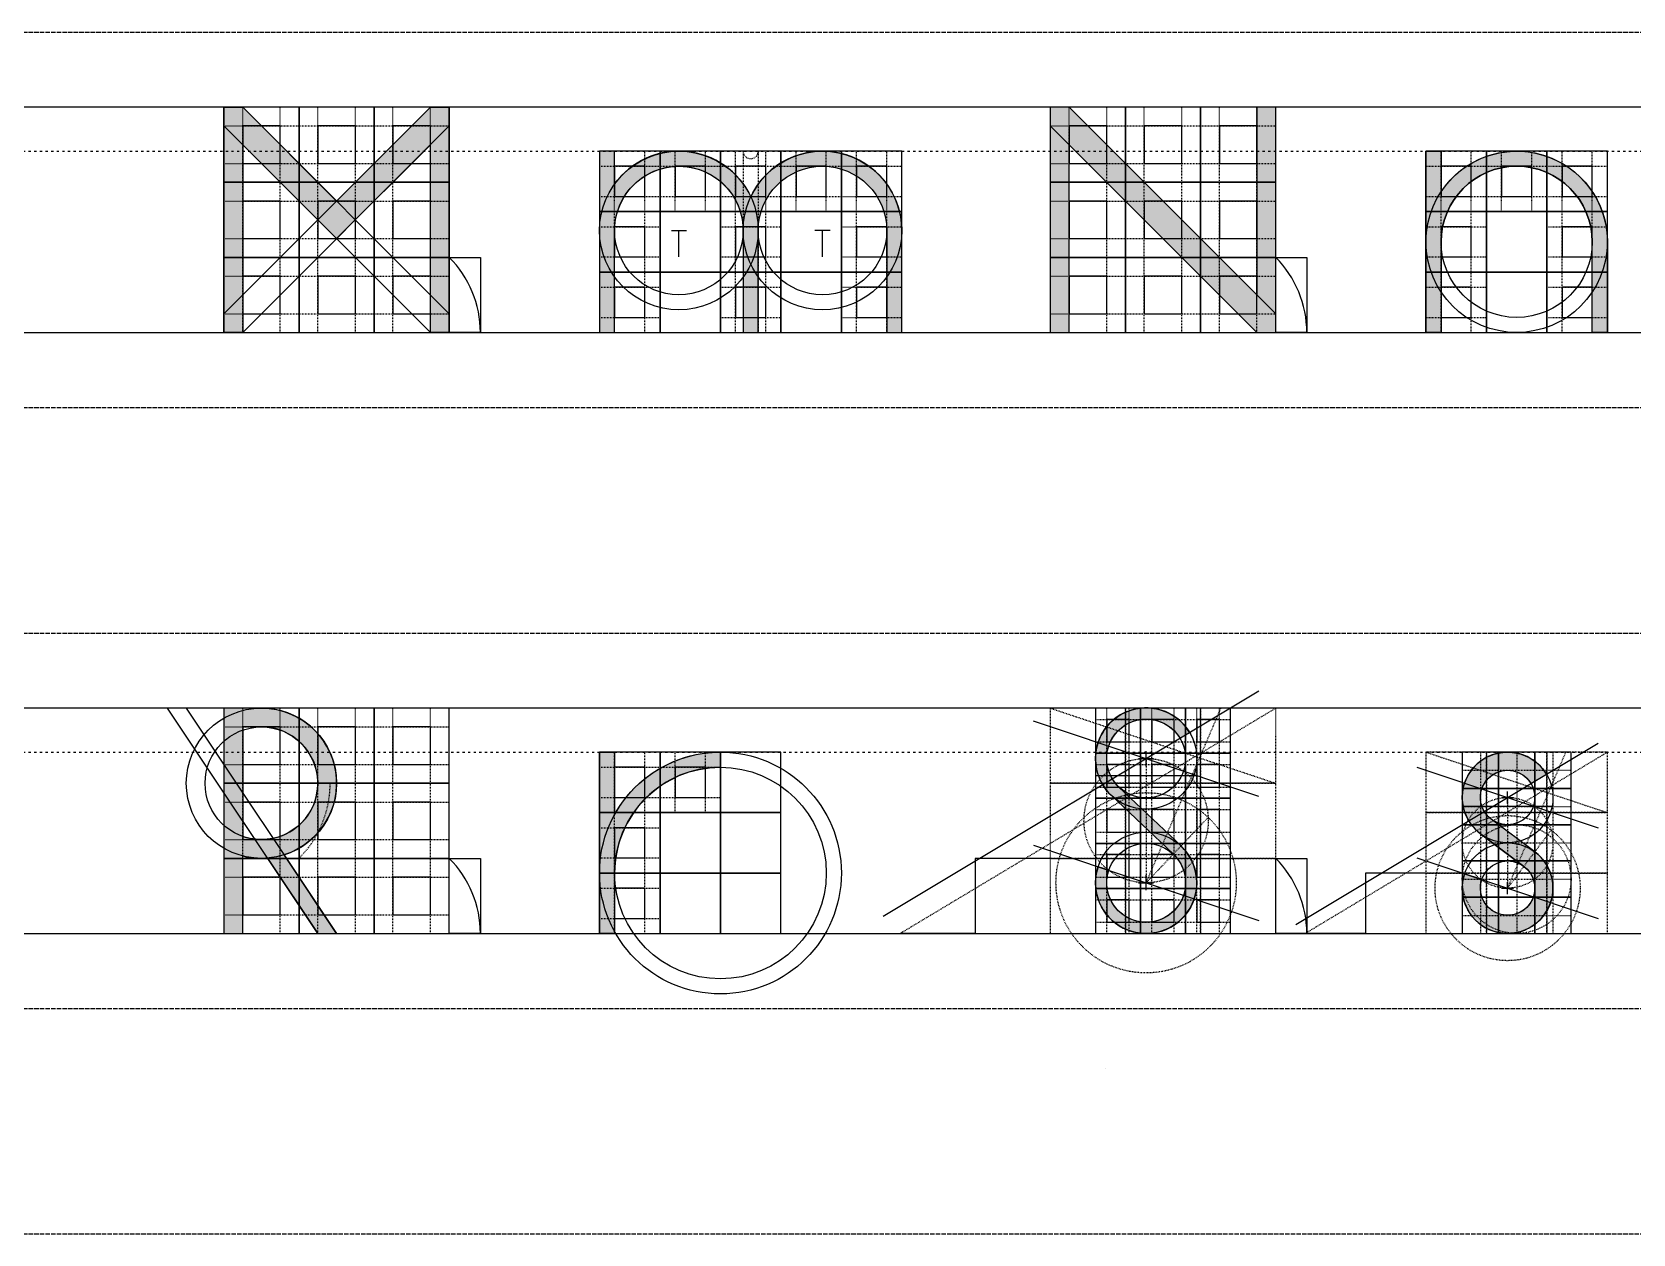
# Model space of a CAD drawing. Header units: millimetres. Extents: x -19 to 3010, y -292 to 470.
# Drawn here: x 2669.5 to 2882.6, y 120 to 280 of the extents above; entities that cross this region are included whole.
import ezdxf

# ---------------------------------------------------------------- set-up
doc = ezdxf.new("R2010")
doc.units = ezdxf.units.MM
for name, pattern in [('ACAD_ISO02W100', [15, 12, -3]), ('ACAD_ISO03W100', [30, 12, -18]), ('ACAD_ISO07W100', [3, 0, -3])]:
    doc.linetypes.add(name, pattern=pattern)
for name, color, linetype in [('GUIDES', 252, 'Continuous'), ('guides_minor', 12, 'Continuous'), ('Lettering', 7, 'Continuous'), ('LINES', 252, 'Continuous'), ('Outlines', 5, 'Continuous')]:
    doc.layers.add(name, color=color, linetype=linetype)

msp = doc.modelspace()

# ---------------------------------------------------------------- hatches: boundary and pattern name
at = {"layer": 'Lettering'}
h = msp.add_hatch(color=256, dxfattribs=at)
h.dxf.hatch_style = 1
h.paths.add_polyline_path([(2695, 240), (2695, 270), (2697.5, 270), (2710, 257.5), (2722.5, 270), (2725, 270), (2725, 240), (2722.5, 240), (2722.5, 265), (2710, 252.5), (2697.5, 265), (2697.5, 240)])
h = msp.add_hatch(color=256, dxfattribs=at)
h.dxf.hatch_style = 1
h.paths.add_polyline_path([(2805, 270), (2805, 240), (2807.5, 240), (2807.5, 265), (2832.5, 240), (2835, 240), (2835, 270), (2832.5, 270), (2832.5, 245), (2807.5, 270)])
h = msp.add_hatch(color=256, dxfattribs=at)
h.dxf.hatch_style = 1
edge = h.paths.add_edge_path()
edge.add_line((2766.124368670764, 240), (2766.124368670764, 253.5799512883493))
edge.add_arc((2774.674708370836, 253.5799512883493), 8.550339700071618, 0, 180, ccw=False)
edge.add_line((2783.225048070907, 253.5799512883493), (2783.225048070907, 240))
edge.add_line((2783.225048070907, 240), (2785.236892706218, 240))
edge.add_line((2785.236892706218, 240), (2785.236892706218, 253.579951288349))
edge.add_arc((2774.674708370836, 253.579951288349), 10.56218433538197, 1.541768203622655e-13, 154.6230664748488)
edge.add_arc((2755.573785999189, 253.5543132748249), 10.58663708639162, 25.46776693082233, 143.9739695155362)
edge.add_line((2747.011844635311, 259.780872909203), (2747.011844635311, 264.142135623731))
edge.add_line((2747.011844635311, 264.142135623731), (2745, 264.142135623731))
edge.add_line((2745, 264.142135623731), (2745, 240))
edge.add_line((2745, 240), (2747.011844635311, 240))
edge.add_line((2747.011844635311, 240), (2747.011844635311, 253.5799512883487))
edge.add_arc((2755.562184335382, 253.579951288349), 8.550339700071163, 1.8758328224066645e-12, 180.0000000000019, ccw=False)
edge.add_line((2764.112524035453, 253.5799512883493), (2764.112524035454, 240))
edge.add_line((2764.112524035454, 240), (2766.124368670764, 240))
h = msp.add_hatch(color=256, dxfattribs=at)
h.dxf.hatch_style = 1
edge = h.paths.add_edge_path()
edge.add_line((2855, 264.142135623731), (2857.011844635311, 264.142135623731))
edge.add_line((2857.011844635311, 264.142135623731), (2857.011844635311, 258.743601603681))
edge.add_arc((2867.071067811865, 252.0710678118647), 12.07106781186538, 3.808509063674137e-12, 146.4426902380755, ccw=False)
edge.add_line((2879.142135623731, 252.0710678118655), (2879.142135623731, 240))
edge.add_line((2879.142135623731, 240), (2877.13029098842, 240))
edge.add_line((2877.13029098842, 240), (2877.13029098842, 252.0710678118655))
edge.add_arc((2867.071067811865, 252.0710678118655), 10.0592231765545, 1.618856613803749e-13, 180)
edge.add_line((2857.011844635311, 252.0710678118655), (2857.011844635311, 240))
edge.add_line((2857.011844635311, 240), (2855, 240))
edge.add_line((2855, 240), (2855, 264.142135623731))
h = msp.add_hatch(color=256, dxfattribs=at)
h.dxf.hatch_style = 1
edge = h.paths.add_edge_path(flags=16)
edge.add_line((2700, 187.5), (2697.5, 187.5))
edge.add_line((2697.5, 187.5), (2697.5, 172.9289321881345))
edge.add_arc((2700, 180), 7.500000000000001, 250.5287793655093, 450)
edge = h.paths.add_edge_path()
edge.add_line((2710, 160), (2703.02169479252, 170.4674578112206))
edge.add_arc((2700, 179.9999999999999), 9.999999999999954, 287.5879537739938, 450)
edge.add_line((2700, 190), (2695, 190))
edge.add_line((2695, 190), (2695, 160))
edge.add_line((2695, 160), (2697.5, 160))
edge.add_line((2697.5, 160), (2697.5, 170.3175416344815))
edge.add_arc((2699.978605890624, 179.8748178298263), 9.873450026973323, 255.4610873460441, 274.8250421587509)
edge.add_line((2700.809095051731, 170.0363574224037), (2707.5, 160))
edge.add_line((2707.5, 160), (2710, 160))
h = msp.add_hatch(color=256, dxfattribs=at)
h.dxf.hatch_style = 1
edge = h.paths.add_edge_path()
edge.add_arc((2817.75, 166.7500000000002), 6.749999999999949, 161.5650511770765, 406.5050576586522)
edge.add_line((2822.39596115977, 171.6466871353918), (2814.136474653512, 179.4832616288626))
edge.add_arc((2817.75, 183.2917960675009), 5.250000000000335, 30.963756532074115, 226.5050576586579, ccw=False)
edge.add_line((2822.251837859991, 185.9928987834957), (2823.53807724856, 186.7646424166366))
edge.add_arc((2817.75, 183.2917960675009), 6.749999999999897, 30.96375653207323, 226.5043104904205)
edge.add_line((2813.103974985152, 178.3951695183946), (2821.334830284957, 170.5855562605782))
edge.add_arc((2817.75000000001, 166.7499999999599), 5.250000000022855, -198.43494882330617, 46.93521953455962, ccw=False)
edge.add_line((2812.769412685234, 168.4101957715889), (2811.346387738159, 168.884537420614))
h = msp.add_hatch(color=256, dxfattribs=at)
h.dxf.hatch_style = 1
edge = h.paths.add_edge_path()
edge.add_line((2747.011844635311, 160), (2745, 160))
edge.add_line((2745, 160), (2745, 184.142135623731))
edge.add_line((2745, 184.142135623731), (2747.011844635311, 184.142135623731))
edge.add_line((2747.011844635311, 184.142135623731), (2747.011844635311, 175.8392193089589))
edge.add_arc((2761.094757082487, 168.0473785412448), 16.0947570824862, 89.99999999999841, 151.0449756281452, ccw=False)
edge.add_line((2761.094757082487, 184.142135623731), (2761.094757082487, 182.1302909884203))
edge.add_arc((2761.094757082487, 168.0473785412441), 14.08291244717617, 89.99999999999815, 180.0000000000016)
edge.add_line((2747.011844635311, 168.0473785412437), (2747.011844635311, 160))
h = msp.add_hatch(color=256, dxfattribs=at)
h.dxf.hatch_style = 1
edge = h.paths.add_edge_path()
edge.add_arc((2865.863961030679, 166.0355339059327), 6.035533905932616, 161.5650511770776, 413.1301023541546)
edge.add_line((2869.485281374239, 170.8639610306789), (2863.691168824543, 175.2095454429505))
edge.add_arc((2865.863961030679, 178.1066017177982), 3.621320343559646, 30.963756532073376, 233.1301023541553, ccw=False)
edge.add_line((2868.96921760702, 179.9697556636031), (2871.039388657915, 181.2118582941396))
edge.add_arc((2865.863961030679, 178.1066017177982), 6.035533905932724, 30.96375653207363, 233.130102354156)
edge.add_line((2862.242640687119, 173.2781745930521), (2868.036753236815, 168.9325901807805))
edge.add_arc((2865.863961030679, 166.0355339059327), 3.621320343559664, -198.43494882292157, 53.13010235415538, ccw=False)
edge.add_line((2862.428474903853, 167.1806959482079), (2860.138150819303, 167.9441373097247))

# ---------------------------------------------------------------- linework, layer by layer
at = {"layer": 'GUIDES', "linetype": 'ACAD_ISO02W100', "ltscale": 0.005}
for p, q in [((2697.5, 260), (2697.5, 270)), ((2702.5, 260), (2702.5, 270)), ((2707.5, 260), (2707.5, 270)), ((2712.5, 260), (2712.5, 270)), ((2717.5, 260), (2717.5, 270)), ((2722.5, 260), (2722.5, 270)), ((2807.5, 260), (2807.5, 270)), ((2812.5, 260), (2812.5, 270)), ((2817.5, 260), (2817.5, 270)), ((2822.5, 260), (2822.5, 270)), ((2827.5, 260), (2827.5, 270)), ((2832.5, 260), (2832.5, 270)), ((2695, 267.5), (2705, 267.5)), ((2705, 267.5), (2715, 267.5)), ((2715, 267.5), (2725, 267.5)), ((2805, 267.5), (2815, 267.5)), ((2815, 267.5), (2825, 267.5)), ((2825, 267.5), (2835, 267.5)), ((2695, 262.5), (2705, 262.5)), ((2705, 262.5), (2715, 262.5)), ((2715, 262.5), (2725, 262.5)), ((2745, 262.13029098842), (2753.047378541244, 262.13029098842)), ((2747.011844635311, 256.0947570824873), (2747.011844635311, 264.142135623731)), ((2751.035533905932, 256.0947570824873), (2751.035533905932, 264.142135623731)), ((2753.047378541244, 262.13029098842), (2761.094757082487, 262.13029098842)), ((2755.059223176554, 256.0947570824873), (2755.059223176554, 264.142135623731)), ((2759.082912447176, 256.0947570824873), (2759.082912447176, 264.142135623731)), ((2761.094757082487, 262.13029098842), (2769.142135623731, 262.13029098842)), ((2763.106601717798, 256.0947570824873), (2763.106601717798, 264.142135623731)), ((2767.13029098842, 256.0947570824873), (2767.13029098842, 264.142135623731)), ((2769.142135623731, 262.13029098842), (2777.189514164975, 262.13029098842)), ((2771.153980259042, 256.0947570824873), (2771.153980259042, 264.142135623731)), ((2775.177669529663, 256.0947570824873), (2775.177669529663, 264.142135623731)), ((2777.189514164975, 262.13029098842), (2785.236892706218, 262.13029098842)), ((2779.201358800286, 256.0947570824873), (2779.201358800286, 264.142135623731)), ((2783.225048070907, 256.0947570824873), (2783.225048070907, 264.142135623731)), ((2805, 262.5), (2815, 262.5)), ((2815, 262.5), (2825, 262.5)), ((2825, 262.5), (2835, 262.5)), ((2855, 262.13029098842), (2863.047378541244, 262.13029098842)), ((2857.011844635311, 256.0947570824873), (2857.011844635311, 264.142135623731)), ((2861.035533905932, 256.0947570824873), (2861.035533905932, 264.142135623731)), ((2863.047378541244, 262.13029098842), (2871.094757082487, 262.13029098842)), ((2865.059223176554, 256.0947570824873), (2865.059223176554, 264.142135623731)), ((2869.082912447176, 256.0947570824873), (2869.082912447176, 264.142135623731)), ((2871.094757082487, 262.13029098842), (2879.142135623731, 262.13029098842)), ((2873.106601717798, 256.0947570824873), (2873.106601717798, 264.142135623731)), ((2877.13029098842, 256.0947570824873), (2877.13029098842, 264.142135623731)), ((2697.5, 250), (2697.5, 260)), ((2702.5, 250), (2702.5, 260)), ((2707.5, 250), (2707.5, 260)), ((2712.5, 250), (2712.5, 260)), ((2717.5, 250), (2717.5, 260)), ((2722.5, 250), (2722.5, 260)), ((2807.5, 250), (2807.5, 260)), ((2812.5, 250), (2812.5, 260)), ((2817.5, 250), (2817.5, 260)), ((2822.5, 250), (2822.5, 260)), ((2827.5, 250), (2827.5, 260)), ((2832.5, 250), (2832.5, 260)), ((2745, 258.1066017177982), (2753.047378541244, 258.1066017177982)), ((2753.047378541244, 258.1066017177982), (2761.094757082487, 258.1066017177982)), ((2761.094757082487, 258.1066017177982), (2769.142135623731, 258.1066017177982)), ((2769.142135623731, 258.1066017177982), (2777.189514164975, 258.1066017177982)), ((2777.189514164975, 258.1066017177982), (2785.236892706218, 258.1066017177982)), ((2855, 258.1066017177982), (2863.047378541244, 258.1066017177982)), ((2863.047378541244, 258.1066017177982), (2871.094757082487, 258.1066017177982)), ((2871.094757082487, 258.1066017177982), (2879.142135623731, 258.1066017177982)), ((2695, 257.5), (2705, 257.5)), ((2705, 257.5), (2715, 257.5)), ((2715, 257.5), (2725, 257.5)), ((2747.011844635311, 248.0473785412436), (2747.011844635311, 256.0947570824873)), ((2751.035533905932, 248.0473785412436), (2751.035533905932, 256.0947570824873)), ((2763.106601717798, 248.0473785412436), (2763.106601717798, 256.0947570824873)), ((2767.13029098842, 248.0473785412436), (2767.13029098842, 256.0947570824873)), ((2779.201358800286, 248.0473785412436), (2779.201358800286, 256.0947570824873)), ((2783.225048070907, 248.0473785412436), (2783.225048070907, 256.0947570824873)), ((2805, 257.5), (2815, 257.5)), ((2815, 257.5), (2825, 257.5)), ((2825, 257.5), (2835, 257.5)), ((2857.011844635311, 248.0473785412436), (2857.011844635311, 256.0947570824873)), ((2861.035533905932, 248.0473785412436), (2861.035533905932, 256.0947570824873)), ((2873.106601717798, 248.0473785412436), (2873.106601717798, 256.0947570824873)), ((2877.13029098842, 248.0473785412436), (2877.13029098842, 256.0947570824873)), ((2745, 254.0829124471763), (2753.047378541244, 254.0829124471763)), ((2761.094757082487, 254.0829124471763), (2769.142135623731, 254.0829124471763)), ((2777.189514164975, 254.0829124471763), (2785.236892706218, 254.0829124471763)), ((2855, 254.0829124471763), (2863.047378541244, 254.0829124471763)), ((2871.094757082487, 254.0829124471763), (2879.142135623731, 254.0829124471763)), ((2695, 252.5), (2705, 252.5)), ((2705, 252.5), (2715, 252.5)), ((2715, 252.5), (2725, 252.5)), ((2805, 252.5), (2815, 252.5)), ((2815, 252.5), (2825, 252.5)), ((2825, 252.5), (2835, 252.5)), ((2697.5, 240), (2697.5, 250)), ((2702.5, 240), (2702.5, 250)), ((2707.5, 240), (2707.5, 250)), ((2712.5, 240), (2712.5, 250)), ((2717.5, 240), (2717.5, 250)), ((2722.5, 240), (2722.5, 250)), ((2745, 250.0592231765545), (2753.047378541244, 250.0592231765545)), ((2761.094757082487, 250.0592231765545), (2769.142135623731, 250.0592231765545)), ((2777.189514164975, 250.0592231765545), (2785.236892706218, 250.0592231765545)), ((2807.5, 240), (2807.5, 250)), ((2812.5, 240), (2812.5, 250)), ((2817.5, 240), (2817.5, 250)), ((2822.5, 240), (2822.5, 250)), ((2827.5, 240), (2827.5, 250)), ((2832.5, 240), (2832.5, 250)), ((2855, 250.0592231765545), (2863.047378541244, 250.0592231765545)), ((2871.094757082487, 250.0592231765545), (2879.142135623731, 250.0592231765545)), ((2695, 247.5), (2705, 247.5)), ((2705, 247.5), (2715, 247.5)), ((2715, 247.5), (2725, 247.5)), ((2747.011844635311, 240), (2747.011844635311, 248.0473785412437)), ((2751.035533905932, 240), (2751.035533905932, 248.0473785412437)), ((2763.106601717798, 240), (2763.106601717798, 248.0473785412437)), ((2767.13029098842, 240), (2767.13029098842, 248.0473785412437)), ((2779.201358800286, 240), (2779.201358800286, 248.0473785412437)), ((2783.225048070907, 240), (2783.225048070907, 248.0473785412437)), ((2805, 247.5), (2815, 247.5)), ((2815, 247.5), (2825, 247.5)), ((2825, 247.5), (2835, 247.5)), ((2857.011844635311, 240), (2857.011844635311, 248.0473785412437)), ((2861.035533905932, 240), (2861.035533905932, 248.0473785412437)), ((2873.106601717798, 240), (2873.106601717798, 248.0473785412437)), ((2877.13029098842, 240), (2877.13029098842, 248.0473785412437)), ((2745, 246.0355339059328), (2753.047378541244, 246.0355339059328)), ((2761.094757082487, 246.0355339059328), (2769.142135623731, 246.0355339059328)), ((2777.189514164975, 246.0355339059328), (2785.236892706218, 246.0355339059328)), ((2855, 246.0355339059328), (2863.047378541244, 246.0355339059328)), ((2871.094757082487, 246.0355339059328), (2879.142135623731, 246.0355339059328)), ((2695, 242.5), (2705, 242.5)), ((2705, 242.5), (2715, 242.5)), ((2715, 242.5), (2725, 242.5)), ((2745, 242.0118446353109), (2753.047378541244, 242.0118446353109)), ((2761.094757082487, 242.0118446353109), (2769.142135623731, 242.0118446353109)), ((2777.189514164975, 242.0118446353109), (2785.236892706218, 242.0118446353109)), ((2805, 242.5), (2815, 242.5)), ((2815, 242.5), (2825, 242.5)), ((2825, 242.5), (2835, 242.5)), ((2855, 242.0118446353109), (2863.047378541244, 242.0118446353109)), ((2871.094757082487, 242.0118446353109), (2879.142135623731, 242.0118446353109)), ((2697.5, 180), (2697.5, 190)), ((2702.5, 180), (2702.5, 190)), ((2707.5, 180), (2707.5, 190)), ((2712.5, 180), (2712.5, 190)), ((2717.5, 180), (2717.5, 190)), ((2722.5, 180), (2722.5, 190)), ((2812.5, 184.0000000000003), (2812.5, 190)), ((2815.5, 184.0000000000003), (2815.5, 190)), ((2818.5, 184.0000000000003), (2818.5, 190)), ((2821.5, 184.0000000000003), (2821.5, 190)), ((2824.5, 184.0000000000003), (2824.5, 190)), ((2827.5, 184.0000000000003), (2827.5, 190)), ((2811, 188.5000000000001), (2817, 188.5000000000001)), ((2817, 188.5000000000001), (2823, 188.5000000000001)), ((2823, 188.5000000000001), (2829, 188.5000000000001)), ((2695, 187.5), (2705, 187.5)), ((2705, 187.5), (2715, 187.5)), ((2715, 187.5), (2725, 187.5)), ((2811, 185.5000000000002), (2817, 185.5000000000002)), ((2817, 185.5000000000002), (2823, 185.5000000000002)), ((2823, 185.5000000000002), (2829, 185.5000000000002)), ((2747.011844635311, 176.0947570824873), (2747.011844635311, 184.142135623731)), ((2751.035533905932, 176.0947570824873), (2751.035533905932, 184.142135623731)), ((2755.059223176554, 176.0947570824873), (2755.059223176554, 184.142135623731)), ((2759.082912447176, 176.0947570824873), (2759.082912447176, 184.142135623731)), ((2812.5, 178.0000000000003), (2812.5, 184)), ((2815.5, 178.0000000000003), (2815.5, 184)), ((2818.5, 178.0000000000003), (2818.5, 184)), ((2821.5, 178.0000000000003), (2821.5, 184)), ((2824.5, 178.0000000000003), (2824.5, 184)), ((2827.5, 178.0000000000003), (2827.5, 184)), ((2862.242640687119, 184.142135623731), (2862.242640687119, 179.3137084989847)), ((2867.071067811865, 184.142135623731), (2867.071067811865, 179.3137084989847)), ((2871.899494936612, 184.142135623731), (2871.899494936612, 179.3137084989847)), ((2695, 182.5), (2705, 182.5)), ((2705, 182.5), (2715, 182.5)), ((2715, 182.5), (2725, 182.5)), ((2745, 182.13029098842), (2753.047378541244, 182.13029098842)), ((2753.047378541244, 182.13029098842), (2761.094757082487, 182.13029098842)), ((2811, 182.5000000000001), (2817, 182.5000000000001)), ((2817, 182.5000000000001), (2823, 182.5000000000001)), ((2823, 182.5000000000001), (2829, 182.5000000000001)), ((2859.828427124746, 181.7279220613578), (2864.656854249492, 181.7279220613578)), ((2864.656854249492, 181.7279220613578), (2869.485281374239, 181.7279220613578)), ((2869.485281374239, 181.7279220613578), (2874.313708498985, 181.7279220613578)), ((2697.5, 170), (2697.5, 180)), ((2702.5, 170), (2702.5, 180)), ((2707.5, 170), (2707.5, 180)), ((2712.5, 170), (2712.5, 180)), ((2717.5, 170), (2717.5, 180)), ((2722.5, 170), (2722.5, 180)), ((2811, 179.5000000000002), (2817, 179.5000000000002)), ((2817, 179.5000000000002), (2823, 179.5000000000002)), ((2823, 179.5000000000002), (2829, 179.5000000000002)), ((2862.242640687119, 179.3137084989847), (2862.242640687119, 174.4852813742386)), ((2867.071067811865, 179.3137084989847), (2867.071067811865, 174.4852813742386)), ((2871.899494936612, 179.3137084989847), (2871.899494936612, 174.4852813742386)), ((2695, 177.5), (2705, 177.5)), ((2705, 177.5), (2715, 177.5)), ((2715, 177.5), (2725, 177.5)), ((2745, 178.1066017177982), (2753.047378541244, 178.1066017177982)), ((2753.047378541244, 178.1066017177982), (2761.094757082487, 178.1066017177982)), ((2812.5, 172.0000000000003), (2812.5, 178)), ((2815.5, 172.0000000000003), (2815.5, 178)), ((2818.5, 172.0000000000003), (2818.5, 178)), ((2821.5, 172.0000000000003), (2821.5, 178)), ((2824.5, 172.0000000000003), (2824.5, 178)), ((2827.5, 172.0000000000003), (2827.5, 178)), ((2859.828427124746, 176.8994949366117), (2864.656854249492, 176.8994949366117)), ((2864.656854249492, 176.8994949366117), (2869.485281374239, 176.8994949366117)), ((2869.485281374239, 176.8994949366117), (2874.313708498985, 176.8994949366117)), ((2747.011844635311, 168.0473785412436), (2747.011844635311, 176.0947570824873)), ((2751.035533905932, 168.0473785412436), (2751.035533905932, 176.0947570824873)), ((2811, 176.5000000000001), (2817, 176.5000000000001)), ((2817, 176.5000000000001), (2823, 176.5000000000001)), ((2823, 176.5000000000001), (2829, 176.5000000000001)), ((2745, 174.0829124471763), (2753.047378541244, 174.0829124471763)), ((2811, 173.5000000000002), (2817, 173.5000000000002)), ((2817, 173.5000000000002), (2823, 173.5000000000002)), ((2823, 173.5000000000002), (2829, 173.5000000000002)), ((2862.242640687119, 174.4852813742386), (2862.242640687119, 169.6568542494924)), ((2867.071067811865, 174.4852813742386), (2867.071067811865, 169.6568542494924)), ((2871.899494936612, 174.4852813742386), (2871.899494936612, 169.6568542494924)), ((2695, 172.5), (2705, 172.5)), ((2705, 172.5), (2715, 172.5)), ((2715, 172.5), (2725, 172.5)), ((2811, 170.5000000000001), (2817, 170.5000000000001)), ((2812.5, 166.0000000000003), (2812.5, 172)), ((2815.5, 166.0000000000003), (2815.5, 172)), ((2817, 170.5000000000001), (2823, 170.5000000000001)), ((2818.5, 166.0000000000003), (2818.5, 172)), ((2821.5, 166.0000000000003), (2821.5, 172)), ((2823, 170.5000000000001), (2829, 170.5000000000001)), ((2824.5, 166.0000000000003), (2824.5, 172)), ((2827.5, 166.0000000000003), (2827.5, 172)), ((2859.828427124746, 172.0710678118654), (2864.656854249492, 172.0710678118654)), ((2864.656854249492, 172.0710678118654), (2869.485281374239, 172.0710678118654)), ((2869.485281374239, 172.0710678118654), (2874.313708498985, 172.0710678118654)), ((2697.5, 160), (2697.5, 170)), ((2702.5, 160), (2702.5, 170)), ((2707.5, 160), (2707.5, 170)), ((2712.5, 160), (2712.5, 170)), ((2717.5, 160), (2717.5, 170)), ((2722.5, 160), (2722.5, 170)), ((2745, 170.0592231765545), (2753.047378541244, 170.0592231765545)), ((2862.242640687119, 169.6568542494924), (2862.242640687119, 164.8284271247462)), ((2867.071067811865, 169.6568542494924), (2867.071067811865, 164.8284271247462)), ((2871.899494936612, 169.6568542494924), (2871.899494936612, 164.8284271247462)), ((2695, 167.5), (2705, 167.5)), ((2705, 167.5), (2715, 167.5)), ((2715, 167.5), (2725, 167.5)), ((2747.011844635311, 160), (2747.011844635311, 168.0473785412437)), ((2751.035533905932, 160), (2751.035533905932, 168.0473785412437)), ((2811, 167.5000000000002), (2817, 167.5000000000002)), ((2817, 167.5000000000002), (2823, 167.5000000000002)), ((2823, 167.5000000000002), (2829, 167.5000000000002)), ((2859.828427124746, 167.2426406871193), (2864.656854249492, 167.2426406871193)), ((2864.656854249492, 167.2426406871193), (2869.485281374239, 167.2426406871193)), ((2869.485281374239, 167.2426406871193), (2874.313708498985, 167.2426406871193)), ((2745, 166.0355339059328), (2753.047378541244, 166.0355339059328)), ((2811, 164.5000000000001), (2817, 164.5000000000001)), ((2812.5, 160.0000000000003), (2812.5, 166)), ((2815.5, 160.0000000000003), (2815.5, 166)), ((2817, 164.5000000000001), (2823, 164.5000000000001)), ((2818.5, 160.0000000000003), (2818.5, 166)), ((2821.5, 160.0000000000003), (2821.5, 166)), ((2823, 164.5000000000001), (2829, 164.5000000000001)), ((2824.5, 160.0000000000003), (2824.5, 166)), ((2827.5, 160.0000000000003), (2827.5, 166)), ((2862.242640687119, 164.8284271247462), (2862.242640687119, 160)), ((2867.071067811865, 164.8284271247462), (2867.071067811865, 160)), ((2871.899494936612, 164.8284271247462), (2871.899494936612, 160)), ((2695, 162.5), (2705, 162.5)), ((2705, 162.5), (2715, 162.5)), ((2715, 162.5), (2725, 162.5)), ((2745, 162.0118446353109), (2753.047378541244, 162.0118446353109)), ((2859.828427124746, 162.4142135623731), (2864.656854249492, 162.4142135623731)), ((2864.656854249492, 162.4142135623731), (2869.485281374239, 162.4142135623731)), ((2869.485281374239, 162.4142135623731), (2874.313708498985, 162.4142135623731)), ((2811, 161.5000000000002), (2817, 161.5000000000002)), ((2817, 161.5000000000002), (2823, 161.5000000000002)), ((2823, 161.5000000000002), (2829, 161.5000000000002))]:
    msp.add_line(p, q, dxfattribs=at)
at = {"layer": 'GUIDES'}
for points in [[(2695, 260), (2705, 260), (2705, 270), (2695, 270)], [(2705, 260), (2715, 260), (2715, 270), (2705, 270)], [(2715, 260), (2725, 260), (2725, 270), (2715, 270)], [(2805, 260), (2815, 260), (2815, 270), (2805, 270)], [(2815, 260), (2825, 260), (2825, 270), (2815, 270)], [(2825, 260), (2835, 260), (2835, 270), (2825, 270)], [(2697.5, 262.5), (2702.5, 262.5), (2702.5, 267.5), (2697.5, 267.5)], [(2707.5, 262.5), (2712.5, 262.5), (2712.5, 267.5), (2707.5, 267.5)], [(2717.5, 262.5), (2722.5, 262.5), (2722.5, 267.5), (2717.5, 267.5)], [(2807.5, 262.5), (2812.5, 262.5), (2812.5, 267.5), (2807.5, 267.5)], [(2817.5, 262.5), (2822.5, 262.5), (2822.5, 267.5), (2817.5, 267.5)], [(2827.5, 262.5), (2832.5, 262.5), (2832.5, 267.5), (2827.5, 267.5)], [(2745, 256.0947570824873), (2753.047378541244, 256.0947570824873), (2753.047378541244, 264.142135623731), (2745, 264.142135623731)], [(2747.011844635311, 258.1066017177982), (2751.035533905932, 258.1066017177982), (2751.035533905932, 262.13029098842), (2747.011844635311, 262.13029098842)], [(2753.047378541244, 256.0947570824873), (2761.094757082487, 256.0947570824873), (2761.094757082487, 264.142135623731), (2753.047378541244, 264.142135623731)], [(2755.059223176554, 258.1066017177982), (2759.082912447176, 258.1066017177982), (2759.082912447176, 262.13029098842), (2755.059223176554, 262.13029098842)], [(2761.094757082487, 256.0947570824873), (2769.142135623731, 256.0947570824873), (2769.142135623731, 264.142135623731), (2761.094757082487, 264.142135623731)], [(2763.106601717798, 258.1066017177982), (2767.13029098842, 258.1066017177982), (2767.13029098842, 262.13029098842), (2763.106601717798, 262.13029098842)], [(2769.142135623731, 256.0947570824873), (2777.189514164975, 256.0947570824873), (2777.189514164975, 264.142135623731), (2769.142135623731, 264.142135623731)], [(2771.153980259042, 258.1066017177982), (2775.177669529663, 258.1066017177982), (2775.177669529663, 262.13029098842), (2771.153980259042, 262.13029098842)], [(2777.189514164975, 256.0947570824873), (2785.236892706218, 256.0947570824873), (2785.236892706218, 264.142135623731), (2777.189514164975, 264.142135623731)], [(2779.201358800286, 258.1066017177982), (2783.225048070907, 258.1066017177982), (2783.225048070907, 262.13029098842), (2779.201358800286, 262.13029098842)], [(2855, 256.0947570824873), (2863.047378541244, 256.0947570824873), (2863.047378541244, 264.142135623731), (2855, 264.142135623731)], [(2857.011844635311, 258.1066017177982), (2861.035533905932, 258.1066017177982), (2861.035533905932, 262.13029098842), (2857.011844635311, 262.13029098842)], [(2863.047378541244, 256.0947570824873), (2871.094757082487, 256.0947570824873), (2871.094757082487, 264.142135623731), (2863.047378541244, 264.142135623731)], [(2865.059223176554, 258.1066017177982), (2869.082912447176, 258.1066017177982), (2869.082912447176, 262.13029098842), (2865.059223176554, 262.13029098842)], [(2871.094757082487, 256.0947570824873), (2879.142135623731, 256.0947570824873), (2879.142135623731, 264.142135623731), (2871.094757082487, 264.142135623731)], [(2873.106601717798, 258.1066017177982), (2877.13029098842, 258.1066017177982), (2877.13029098842, 262.13029098842), (2873.106601717798, 262.13029098842)], [(2695, 250), (2705, 250), (2705, 260), (2695, 260)], [(2705, 250), (2715, 250), (2715, 260), (2705, 260)], [(2715, 250), (2725, 250), (2725, 260), (2715, 260)], [(2805, 250), (2815, 250), (2815, 260), (2805, 260)], [(2815, 250), (2825, 250), (2825, 260), (2815, 260)], [(2825, 250), (2835, 250), (2835, 260), (2825, 260)], [(2697.5, 252.5), (2702.5, 252.5), (2702.5, 257.5), (2697.5, 257.5)], [(2707.5, 252.5), (2712.5, 252.5), (2712.5, 257.5), (2707.5, 257.5)], [(2717.5, 252.5), (2722.5, 252.5), (2722.5, 257.5), (2717.5, 257.5)], [(2745, 248.0473785412437), (2753.047378541244, 248.0473785412437), (2753.047378541244, 256.0947570824873), (2745, 256.0947570824873)], [(2753.047378541244, 248.0473785412437), (2761.094757082487, 248.0473785412437), (2761.094757082487, 256.0947570824873), (2753.047378541244, 256.0947570824873)], [(2761.094757082487, 248.0473785412437), (2769.142135623731, 248.0473785412437), (2769.142135623731, 256.0947570824873), (2761.094757082487, 256.0947570824873)], [(2769.142135623731, 248.0473785412437), (2777.189514164975, 248.0473785412437), (2777.189514164975, 256.0947570824873), (2769.142135623731, 256.0947570824873)], [(2777.189514164975, 248.0473785412437), (2785.236892706218, 248.0473785412437), (2785.236892706218, 256.0947570824873), (2777.189514164975, 256.0947570824873)], [(2807.5, 252.5), (2812.5, 252.5), (2812.5, 257.5), (2807.5, 257.5)], [(2817.5, 252.5), (2822.5, 252.5), (2822.5, 257.5), (2817.5, 257.5)], [(2827.5, 252.5), (2832.5, 252.5), (2832.5, 257.5), (2827.5, 257.5)], [(2855, 248.0473785412437), (2863.047378541244, 248.0473785412437), (2863.047378541244, 256.0947570824873), (2855, 256.0947570824873)], [(2863.047378541244, 248.0473785412437), (2871.094757082487, 248.0473785412437), (2871.094757082487, 256.0947570824873), (2863.047378541244, 256.0947570824873)], [(2871.094757082487, 248.0473785412437), (2879.142135623731, 248.0473785412437), (2879.142135623731, 256.0947570824873), (2871.094757082487, 256.0947570824873)], [(2747.011844635311, 250.0592231765545), (2751.035533905932, 250.0592231765545), (2751.035533905932, 254.0829124471763), (2747.011844635311, 254.0829124471763)], [(2763.106601717798, 250.0592231765545), (2767.13029098842, 250.0592231765545), (2767.13029098842, 254.0829124471763), (2763.106601717798, 254.0829124471763)], [(2779.201358800286, 250.0592231765545), (2783.225048070907, 250.0592231765545), (2783.225048070907, 254.0829124471763), (2779.201358800286, 254.0829124471763)], [(2857.011844635311, 250.0592231765545), (2861.035533905932, 250.0592231765545), (2861.035533905932, 254.0829124471763), (2857.011844635311, 254.0829124471763)], [(2873.106601717798, 250.0592231765545), (2877.13029098842, 250.0592231765545), (2877.13029098842, 254.0829124471763), (2873.106601717798, 254.0829124471763)], [(2695, 240), (2705, 240), (2705, 250), (2695, 250)], [(2705, 240), (2715, 240), (2715, 250), (2705, 250)], [(2715, 240), (2725, 240), (2725, 250), (2715, 250)], [(2729.142135623731, 240), (2725, 240), (2725, 250), (2729.142135623731, 250)], [(2805, 240), (2815, 240), (2815, 250), (2805, 250)], [(2815, 240), (2825, 240), (2825, 250), (2815, 250)], [(2825, 240), (2835, 240), (2835, 250), (2825, 250)], [(2839.142135623731, 240), (2835, 240), (2835, 250), (2839.142135623731, 250)], [(2697.5, 242.5), (2702.5, 242.5), (2702.5, 247.5), (2697.5, 247.5)], [(2707.5, 242.5), (2712.5, 242.5), (2712.5, 247.5), (2707.5, 247.5)], [(2717.5, 242.5), (2722.5, 242.5), (2722.5, 247.5), (2717.5, 247.5)], [(2745, 240), (2753.047378541244, 240), (2753.047378541244, 248.0473785412437), (2745, 248.0473785412437)], [(2753.047378541244, 240), (2761.094757082487, 240), (2761.094757082487, 248.0473785412437), (2753.047378541244, 248.0473785412437)], [(2761.094757082487, 240), (2769.142135623731, 240), (2769.142135623731, 248.0473785412437), (2761.094757082487, 248.0473785412437)], [(2769.142135623731, 240), (2777.189514164975, 240), (2777.189514164975, 248.0473785412437), (2769.142135623731, 248.0473785412437)], [(2777.189514164975, 240), (2785.236892706218, 240), (2785.236892706218, 248.0473785412437), (2777.189514164975, 248.0473785412437)], [(2807.5, 242.5), (2812.5, 242.5), (2812.5, 247.5), (2807.5, 247.5)], [(2817.5, 242.5), (2822.5, 242.5), (2822.5, 247.5), (2817.5, 247.5)], [(2827.5, 242.5), (2832.5, 242.5), (2832.5, 247.5), (2827.5, 247.5)], [(2855, 240), (2863.047378541244, 240), (2863.047378541244, 248.0473785412437), (2855, 248.0473785412437)], [(2863.047378541244, 240), (2871.094757082487, 240), (2871.094757082487, 248.0473785412437), (2863.047378541244, 248.0473785412437)], [(2871.094757082487, 240), (2879.142135623731, 240), (2879.142135623731, 248.0473785412437), (2871.094757082487, 248.0473785412437)], [(2747.011844635311, 242.0118446353109), (2751.035533905932, 242.0118446353109), (2751.035533905932, 246.0355339059328), (2747.011844635311, 246.0355339059328)], [(2763.106601717798, 242.0118446353109), (2767.13029098842, 242.0118446353109), (2767.13029098842, 246.0355339059328), (2763.106601717798, 246.0355339059328)], [(2779.201358800286, 242.0118446353109), (2783.225048070907, 242.0118446353109), (2783.225048070907, 246.0355339059328), (2779.201358800286, 246.0355339059328)], [(2857.011844635311, 242.0118446353109), (2861.035533905932, 242.0118446353109), (2861.035533905932, 246.0355339059328), (2857.011844635311, 246.0355339059328)], [(2873.106601717798, 242.0118446353109), (2877.13029098842, 242.0118446353109), (2877.13029098842, 246.0355339059328), (2873.106601717798, 246.0355339059328)], [(2695, 180), (2705, 180), (2705, 190), (2695, 190)], [(2705, 180), (2715, 180), (2715, 190), (2705, 190)], [(2715, 180), (2725, 180), (2725, 190), (2715, 190)], [(2811, 184), (2817, 184), (2817, 190), (2811, 190)], [(2817, 184), (2823, 184), (2823, 190), (2817, 190)], [(2823, 184), (2829, 184), (2829, 190), (2823, 190)], [(2812.5, 185.5000000000002), (2815.5, 185.5000000000002), (2815.5, 188.5000000000001), (2812.5, 188.5000000000001)], [(2818.5, 185.5000000000002), (2821.5, 185.5000000000002), (2821.5, 188.5000000000001), (2818.5, 188.5000000000001)], [(2824.5, 185.5000000000002), (2827.5, 185.5000000000002), (2827.5, 188.5000000000001), (2824.5, 188.5000000000001)], [(2697.5, 182.5), (2702.5, 182.5), (2702.5, 187.5), (2697.5, 187.5)], [(2707.5, 182.5), (2712.5, 182.5), (2712.5, 187.5), (2707.5, 187.5)], [(2717.5, 182.5), (2722.5, 182.5), (2722.5, 187.5), (2717.5, 187.5)], [(2745, 176.0947570824873), (2753.047378541244, 176.0947570824873), (2753.047378541244, 184.142135623731), (2745, 184.142135623731)], [(2753.047378541244, 176.0947570824873), (2761.094757082487, 176.0947570824873), (2761.094757082487, 184.142135623731), (2753.047378541244, 184.142135623731)], [(2761.094757082487, 176.0947570824873), (2769.142135623731, 176.0947570824873), (2769.142135623731, 184.142135623731), (2761.094757082487, 184.142135623731)], [(2811, 178), (2817, 178), (2817, 184), (2811, 184)], [(2817, 178), (2823, 178), (2823, 184), (2817, 184)], [(2823, 178), (2829, 178), (2829, 184), (2823, 184)], [(2859.828427124746, 179.3137084989847), (2864.656854249492, 179.3137084989847), (2864.656854249492, 184.142135623731), (2859.828427124746, 184.142135623731)], [(2864.656854249492, 179.3137084989847), (2869.485281374239, 179.3137084989847), (2869.485281374239, 184.142135623731), (2864.656854249492, 184.142135623731)], [(2869.485281374239, 179.3137084989847), (2874.313708498985, 179.3137084989847), (2874.313708498985, 184.142135623731), (2869.485281374239, 184.142135623731)], [(2747.011844635311, 178.1066017177982), (2751.035533905932, 178.1066017177982), (2751.035533905932, 182.13029098842), (2747.011844635311, 182.13029098842)], [(2755.059223176554, 178.1066017177982), (2759.082912447176, 178.1066017177982), (2759.082912447176, 182.13029098842), (2755.059223176554, 182.13029098842)], [(2812.5, 179.5000000000002), (2815.5, 179.5000000000002), (2815.5, 182.5000000000001), (2812.5, 182.5000000000001)], [(2818.5, 179.5000000000002), (2821.5, 179.5000000000002), (2821.5, 182.5000000000001), (2818.5, 182.5000000000001)], [(2824.5, 179.5000000000002), (2827.5, 179.5000000000002), (2827.5, 182.5000000000001), (2824.5, 182.5000000000001)], [(2695, 170), (2705, 170), (2705, 180), (2695, 180)], [(2705, 170), (2715, 170), (2715, 180), (2705, 180)], [(2715, 170), (2725, 170), (2725, 180), (2715, 180)], [(2859.828427124746, 174.4852813742386), (2864.656854249492, 174.4852813742386), (2864.656854249492, 179.3137084989847), (2859.828427124746, 179.3137084989847)], [(2864.656854249492, 174.4852813742386), (2869.485281374239, 174.4852813742386), (2869.485281374239, 179.3137084989847), (2864.656854249492, 179.3137084989847)], [(2869.485281374239, 174.4852813742386), (2874.313708498985, 174.4852813742386), (2874.313708498985, 179.3137084989847), (2869.485281374239, 179.3137084989847)], [(2697.5, 172.5), (2702.5, 172.5), (2702.5, 177.5), (2697.5, 177.5)], [(2707.5, 172.5), (2712.5, 172.5), (2712.5, 177.5), (2707.5, 177.5)], [(2717.5, 172.5), (2722.5, 172.5), (2722.5, 177.5), (2717.5, 177.5)], [(2811, 172), (2817, 172), (2817, 178), (2811, 178)], [(2817, 172), (2823, 172), (2823, 178), (2817, 178)], [(2823, 172), (2829, 172), (2829, 178), (2823, 178)], [(2745, 168.0473785412437), (2753.047378541244, 168.0473785412437), (2753.047378541244, 176.0947570824873), (2745, 176.0947570824873)], [(2753.047378541244, 168.0473785412437), (2761.094757082487, 168.0473785412437), (2761.094757082487, 176.0947570824873), (2753.047378541244, 176.0947570824873)], [(2761.094757082487, 168.0473785412437), (2769.142135623731, 168.0473785412437), (2769.142135623731, 176.0947570824873), (2761.094757082487, 176.0947570824873)], [(2812.5, 173.5000000000002), (2815.5, 173.5000000000002), (2815.5, 176.5000000000001), (2812.5, 176.5000000000001)], [(2818.5, 173.5000000000002), (2821.5, 173.5000000000002), (2821.5, 176.5000000000001), (2818.5, 176.5000000000001)], [(2824.5, 173.5000000000002), (2827.5, 173.5000000000002), (2827.5, 176.5000000000001), (2824.5, 176.5000000000001)], [(2747.011844635311, 170.0592231765545), (2751.035533905932, 170.0592231765545), (2751.035533905932, 174.0829124471763), (2747.011844635311, 174.0829124471763)], [(2859.828427124746, 169.6568542494924), (2864.656854249492, 169.6568542494924), (2864.656854249492, 174.4852813742386), (2859.828427124746, 174.4852813742386)], [(2864.656854249492, 169.6568542494924), (2869.485281374239, 169.6568542494924), (2869.485281374239, 174.4852813742386), (2864.656854249492, 174.4852813742386)], [(2869.485281374239, 169.6568542494924), (2874.313708498985, 169.6568542494924), (2874.313708498985, 174.4852813742386), (2869.485281374239, 174.4852813742386)], [(2811, 166), (2817, 166), (2817, 172), (2811, 172)], [(2812.5, 167.5000000000002), (2815.5, 167.5000000000002), (2815.5, 170.5000000000001), (2812.5, 170.5000000000001)], [(2817, 166), (2823, 166), (2823, 172), (2817, 172)], [(2818.5, 167.5000000000002), (2821.5, 167.5000000000002), (2821.5, 170.5000000000001), (2818.5, 170.5000000000001)], [(2823, 166), (2829, 166), (2829, 172), (2823, 172)], [(2824.5, 167.5000000000002), (2827.5, 167.5000000000002), (2827.5, 170.5000000000001), (2824.5, 170.5000000000001)], [(2695, 160), (2705, 160), (2705, 170), (2695, 170)], [(2705, 160), (2715, 160), (2715, 170), (2705, 170)], [(2715, 160), (2725, 160), (2725, 170), (2715, 170)], [(2729.142135623731, 160), (2725, 160), (2725, 170), (2729.142135623731, 170)], [(2839.142135623731, 160), (2835, 160), (2835, 170), (2839.142135623731, 170)], [(2859.828427124746, 164.8284271247462), (2864.656854249492, 164.8284271247462), (2864.656854249492, 169.6568542494924), (2859.828427124746, 169.6568542494924)], [(2864.656854249492, 164.8284271247462), (2869.485281374239, 164.8284271247462), (2869.485281374239, 169.6568542494924), (2864.656854249492, 169.6568542494924)], [(2869.485281374239, 164.8284271247462), (2874.313708498985, 164.8284271247462), (2874.313708498985, 169.6568542494924), (2869.485281374239, 169.6568542494924)], [(2697.5, 162.5), (2702.5, 162.5), (2702.5, 167.5), (2697.5, 167.5)], [(2707.5, 162.5), (2712.5, 162.5), (2712.5, 167.5), (2707.5, 167.5)], [(2717.5, 162.5), (2722.5, 162.5), (2722.5, 167.5), (2717.5, 167.5)], [(2745, 160), (2753.047378541244, 160), (2753.047378541244, 168.0473785412437), (2745, 168.0473785412437)], [(2753.047378541244, 160), (2761.094757082487, 160), (2761.094757082487, 168.0473785412437), (2753.047378541244, 168.0473785412437)], [(2761.094757082487, 160), (2769.142135623731, 160), (2769.142135623731, 168.0473785412437), (2761.094757082487, 168.0473785412437)], [(2747.011844635311, 162.0118446353109), (2751.035533905932, 162.0118446353109), (2751.035533905932, 166.0355339059328), (2747.011844635311, 166.0355339059328)], [(2811, 160), (2817, 160), (2817, 166), (2811, 166)], [(2812.5, 161.5000000000002), (2815.5, 161.5000000000002), (2815.5, 164.5000000000001), (2812.5, 164.5000000000001)], [(2817, 160), (2823, 160), (2823, 166), (2817, 166)], [(2818.5, 161.5000000000002), (2821.5, 161.5000000000002), (2821.5, 164.5000000000001), (2818.5, 164.5000000000001)], [(2823, 160), (2829, 160), (2829, 166), (2823, 166)], [(2824.5, 161.5000000000002), (2827.5, 161.5000000000002), (2827.5, 164.5000000000001), (2824.5, 164.5000000000001)], [(2859.828427124746, 160), (2864.656854249492, 160), (2864.656854249492, 164.8284271247462), (2859.828427124746, 164.8284271247462)], [(2864.656854249492, 160), (2869.485281374239, 160), (2869.485281374239, 164.8284271247462), (2864.656854249492, 164.8284271247462)], [(2869.485281374239, 160), (2874.313708498985, 160), (2874.313708498985, 164.8284271247462), (2869.485281374239, 164.8284271247462)], [(2812.40534684557, 142.0484526289362), (2812.40534684557, 142.0484526289362)]]:
    msp.add_lwpolyline(points, close=True, dxfattribs=at)
at = {"layer": 'GUIDES', "linetype": 'ACAD_ISO07W100', "ltscale": 0.025}
for points in [[(2805, 180), (2815, 180), (2815, 190), (2805, 190)], [(2815, 180), (2825, 180), (2825, 190), (2815, 190)], [(2825, 180), (2835, 180), (2835, 190), (2825, 190)], [(2855, 176.0947570824873), (2863.047378541244, 176.0947570824873), (2863.047378541244, 184.142135623731), (2855, 184.142135623731)], [(2863.047378541244, 176.0947570824873), (2871.094757082487, 176.0947570824873), (2871.094757082487, 184.142135623731), (2863.047378541244, 184.142135623731)], [(2871.094757082487, 176.0947570824873), (2879.142135623731, 176.0947570824873), (2879.142135623731, 184.142135623731), (2871.094757082487, 184.142135623731)], [(2805, 170), (2815, 170), (2815, 180), (2805, 180)], [(2815, 170), (2825, 170), (2825, 180), (2815, 180)], [(2825, 170), (2835, 170), (2835, 180), (2825, 180)], [(2855, 168.0473785412437), (2863.047378541244, 168.0473785412437), (2863.047378541244, 176.0947570824873), (2855, 176.0947570824873)], [(2863.047378541244, 168.0473785412436), (2871.094757082487, 168.0473785412436), (2871.094757082487, 176.0947570824873), (2863.047378541244, 176.0947570824873)], [(2871.094757082487, 168.0473785412437), (2879.142135623731, 168.0473785412437), (2879.142135623731, 176.0947570824873), (2871.094757082487, 176.0947570824873)], [(2805, 160), (2815, 160), (2815, 170), (2805, 170)], [(2815, 160), (2825, 160), (2825, 170), (2815, 170)], [(2825, 160), (2835, 160), (2835, 170), (2825, 170)], [(2855, 160), (2863.047378541244, 160), (2863.047378541244, 168.0473785412437), (2855, 168.0473785412437)], [(2863.047378541244, 160), (2871.094757082487, 160), (2871.094757082487, 168.0473785412436), (2863.047378541244, 168.0473785412436)], [(2871.094757082487, 160), (2879.142135623731, 160), (2879.142135623731, 168.0473785412437), (2871.094757082487, 168.0473785412437)]]:
    msp.add_lwpolyline(points, close=True, dxfattribs=at)
at = {"layer": 'GUIDES'}
for centre, end in [((2715, 240), 44.99999999999494), ((2825, 240), 44.99999999999494), ((2715, 160), 44.99999999999493), ((2825, 160), 44.99999999999493)]:
    msp.add_arc(centre, 14.14213562373095, 0, end, dxfattribs=at)
at = {"layer": 'guides_minor'}
for p, q in [((2722.5, 270), (2695, 242.5)), ((2697.5, 270), (2725, 242.5)), ((2807.5, 270), (2835, 242.5)), ((2695, 267.5), (2722.5, 240)), ((2725, 267.5), (2697.5, 240)), ((2832.5, 240), (2805, 267.5)), ((2754.562184335382, 253.579951288349), (2756.562184335382, 253.579951288349)), ((2755.562184335382, 250.0651454942106), (2755.562184335382, 253.579951288349)), ((2775.674708370836, 253.579951288349), (2773.674708370836, 253.579951288349)), ((2774.674708370836, 250.0651454942106), (2774.674708370836, 253.579951288349)), ((2782.75, 162.2917960675005), (2832.75, 192.2917960675005)), ((2707.5, 160), (2687.5, 190)), ((2690, 190), (2710, 160)), ((2802.7082039325, 188.2917960675006), (2832.7082039325, 178.2917960675006)), ((2816.75, 183.2917960675006), (2818.75, 183.2917960675006)), ((2817.75, 182.2917960675006), (2817.75, 184.2917960675006)), ((2853.792893218813, 182.13029098842), (2877.935028842544, 174.0829124471764)), ((2824.5, 181.0000000000001), (2811, 181.0000000000001)), ((2822.39596115977, 171.6466871353915), (2814.136474653512, 179.4832616288623)), ((2821.334830284957, 170.5855562605779), (2813.075343778699, 178.4221307540487)), ((2871.899494936612, 176.8994949366117), (2859.828427124746, 176.8994949366117)), ((2865.059223176554, 178.1066017177982), (2866.668698884803, 178.1066017177982)), ((2865.863961030679, 177.3018638636738), (2865.863961030679, 178.9113395719226)), ((2824.59838297268, 176.7365931802419), (2824.59838297268, 176.7365931802419)), ((2824.59838297268, 176.7365931802419), (2824.59838297268, 176.7365931802419)), ((2869.485281374239, 170.8639610306789), (2863.691168824543, 175.2095454429505)), ((2868.036753236815, 168.9325901807804), (2862.242640687119, 173.278174593052)), ((2870.771560657742, 173.4685700812203), (2870.771560657742, 173.4685700812203)), ((2870.771560657742, 173.4685700812203), (2870.771560657742, 173.4685700812203)), ((2802.75, 171.75), (2832.75, 161.75)), ((2853.792893218813, 170.0592231765546), (2877.935028842544, 162.0118446353109)), ((2816.75, 166.75), (2818.75, 166.75)), ((2817.75, 165.75), (2817.75, 167.75)), ((2865.863961030679, 165.2307960518083), (2865.863961030679, 166.8402717600571)), ((2865.059223176554, 166.0355339059327), (2866.668698884803, 166.0355339059327))]:
    msp.add_line(p, q, dxfattribs=at)
at = {"layer": 'guides_minor', "linetype": 'ACAD_ISO02W100', "ltscale": 0.005}
for p, q in [((2764.112524035454, 264.1421356237311), (2764.112524035454, 240)), ((2766.124368670764, 264.142135623731), (2766.124368670764, 240)), ((2817.75, 166.75), (2827.714285714285, 190)), ((2817.75, 183.2917960675007), (2817.75, 166.75)), ((2865.863961030679, 166.0355339059327), (2873.623933195449, 184.142135623731)), ((2865.863961030679, 178.1066017177982), (2865.863961030679, 166.0355339059327)), ((2817.75, 166.75), (2826.009486506258, 175.4552215740293)), ((2865.863961030679, 166.0355339059327), (2871.658073580374, 173.7610173055266))]:
    msp.add_line(p, q, dxfattribs=at)
at = {"layer": 'guides_minor', "linetype": 'ACAD_ISO03W100', "ltscale": 0.005}
for p, q in [((2785, 160), (2835, 190)), ((2805, 190), (2835, 180)), ((2838.905242917513, 160), (2879.142135623731, 184.142135623731)), ((2855, 184.142135623731), (2879.142135623731, 176.0947570824873))]:
    msp.add_line(p, q, dxfattribs=at)
at = {"layer": 'guides_minor', "ltscale": 0.005}
msp.add_line((2837.698136136326, 161.2071067811866), (2877.935028842544, 185.3492424049176), dxfattribs=at)
at = {"layer": 'guides_minor'}
for points in [[(2805, 170), (2795, 170), (2795, 160), (2785, 160)], [(2855, 168.0473785412437), (2846.952621458756, 168.0473785412437), (2846.952621458756, 160), (2838.905242917513, 160)]]:
    msp.add_lwpolyline(points, dxfattribs=at)
for centre, radius in [((2755.562184335382, 253.579951288349), 10.56218433538197), ((2755.562184335382, 253.579951288349), 8.550339700071163), ((2774.674708370836, 253.579951288349), 10.56218433538197), ((2774.674708370836, 253.579951288349), 8.550339700071163), ((2867.071067811866, 252.0710678118655), 12.07106781186553), ((2867.071067811866, 252.0710678118655), 10.05922317655495), ((2700, 180), 10), ((2817.75, 183.2917960675006), 6.75), ((2817.75, 183.2917960675006), 5.250000000000455), ((2700, 180), 7.5), ((2761.094757082487, 168.0473785412437), 16.09475708248726), ((2865.863961030679, 178.1066017177982), 6.035533905932744), ((2761.094757082487, 168.0473785412437), 14.08291244717657), ((2865.863961030679, 178.1066017177982), 3.621320343559646), ((2817.75, 166.75), 6.75), ((2817.75, 166.75), 5.250000000000455), ((2865.863961030679, 166.0355339059327), 6.035533905932744), ((2865.863961030679, 166.0355339059327), 3.621320343559646)]:
    msp.add_circle(centre, radius, dxfattribs=at)
at = {"layer": 'guides_minor', "linetype": 'ACAD_ISO02W100', "ltscale": 0.005}
for centre, radius in [((2817.75, 175.0208980337504), 8.270898033750399), ((2817.75, 166.75), 12), ((2865.863961030679, 172.0710678118654), 6.035533905932744), ((2865.863961030679, 166.0355339059327), 9.65685424949239)]:
    msp.add_circle(centre, radius, dxfattribs=at)
at = {"layer": 'guides_minor', "linetype": 'ACAD_ISO03W100', "ltscale": 0.005}
msp.add_circle((2867.071067811865, 167.2426406871193), 7.242640687119293, dxfattribs=at)
at = {"layer": 'guides_minor', "linetype": 'ACAD_ISO02W100', "ltscale": 0.005}
for centre, radius, start, end in [((2765.118446353109, 264.142135623731), 1.005922317655404, 179.9999999999903, 9.713139682822933e-12), ((2695, 180), 14.14213562373095, 315.0000000000051, 0)]:
    msp.add_arc(centre, radius, start, end, dxfattribs=at)
at = {"layer": 'LINES', "linetype": 'ACAD_ISO02W100', "ltscale": 0.05}
for p, q in [((2465, 280), (3005, 280)), ((2465, 230), (3005, 230)), ((2465, 200), (3005, 200)), ((2465, 150), (3005, 150)), ((2465, 120), (3005, 120))]:
    msp.add_line(p, q, dxfattribs=at)
at = {"layer": 'LINES'}
for p, q in [((3010, 270), (2460, 270)), ((2460, 240), (3010, 240)), ((3010, 190), (2460, 190)), ((2460, 160), (3010, 160))]:
    msp.add_line(p, q, dxfattribs=at)
at = {"layer": 'LINES', "linetype": 'ACAD_ISO03W100', "ltscale": 0.025}
for p, q in [((2465, 264.142135623731), (3005, 264.142135623731)), ((2465, 184.142135623731), (3005, 184.142135623731))]:
    msp.add_line(p, q, dxfattribs=at)
at = {"layer": 'Outlines'}
for points in [[(2695, 240), (2695, 270), (2697.5, 270), (2710, 257.5), (2722.5, 270), (2725, 270), (2725, 240), (2722.5, 240), (2722.5, 265), (2710, 252.5), (2697.5, 265), (2697.5, 240)], [(2805, 270), (2805, 240), (2807.5, 240), (2807.5, 265), (2832.5, 240), (2835, 240), (2835, 270), (2832.5, 270), (2832.5, 245), (2807.5, 270)]]:
    msp.add_lwpolyline(points, close=True, dxfattribs=at)
for points in [[(2766.124368670764, 240), (2766.124368670764, 253.5799512883493, -1), (2783.225048070907, 253.5799512883493), (2783.225048070907, 240), (2785.236892706218, 240), (2785.236892706218, 253.579951288349, 0.799884321182784), (2765.131691351876, 258.1066017177982, 0.5686921670025993), (2747.011844635311, 259.780872909203), (2747.011844635311, 264.142135623731), (2745, 264.142135623731), (2745, 240), (2747.011844635311, 240), (2747.011844635311, 253.5799512883487, -1), (2764.112524035453, 253.5799512883493), (2764.112524035454, 240)], [(2855, 264.142135623731), (2857.011844635311, 264.142135623731), (2857.011844635311, 258.743601603681, -0.74295459115638), (2879.142135623731, 252.0710678118655), (2879.142135623731, 240), (2877.13029098842, 240), (2877.13029098842, 252.0710678118655, 1), (2857.011844635311, 252.0710678118655), (2857.011844635311, 240), (2855, 240)], [(2710, 160), (2703.02169479252, 170.4674578112206, 0.8571948398959757), (2700, 190), (2695, 190), (2695, 160), (2697.5, 160), (2697.5, 170.3175416344815, 0.08469282185340445), (2700.809095051731, 170.0363574224037), (2707.5, 160)], [(2811.346387738159, 168.884537420614, 1.821628354934128), (2822.39596115977, 171.6466871353918), (2814.136474653512, 179.4832616288626, -1.14572901573047), (2822.251837859991, 185.9928987834957), (2823.53807724856, 186.7646424166366, 1.145721476057459), (2813.103974985152, 178.3951695183946), (2821.334830284957, 170.5855562605782, -1.829761397600369), (2812.769412685234, 168.4101957715889)], [(2700, 187.5), (2697.5, 187.5), (2697.5, 172.9289321881345, 1.186184747608387)], [(2747.011844635311, 160), (2745, 160), (2745, 184.142135623731), (2747.011844635311, 184.142135623731), (2747.011844635311, 175.8392193089589, -0.2728421326631882), (2761.094757082487, 184.142135623731), (2761.094757082487, 182.1302909884203, 0.4142135623731115), (2747.011844635311, 168.0473785412437)], [(2860.138150819303, 167.9441373097247, 1.953436733964732), (2869.485281374239, 170.8639610306789), (2863.691168824543, 175.2095454429505, -1.214892526628666), (2868.96921760702, 179.9697556636031), (2871.039388657915, 181.2118582941396, 1.21489252662867), (2862.242640687119, 173.2781745930521), (2868.036753236815, 168.9325901807804, -1.953436733964713), (2862.428474903853, 167.1806959482079)]]:
    msp.add_lwpolyline(points, format="xyb", close=True, dxfattribs=at)

doc.saveas('drawing.dxf')
